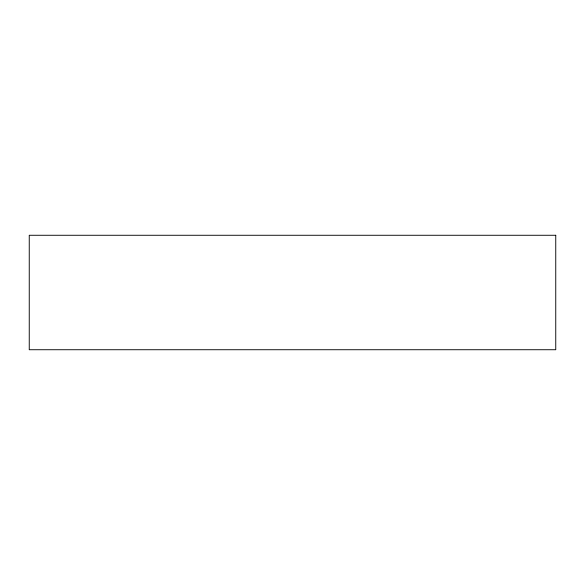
<?xml version="1.0" encoding="UTF-8"?>
<svg xmlns="http://www.w3.org/2000/svg" width="585" height="585" viewBox="0 0 585 585"><rect width="100%" height="100%" fill="white"/><g stroke="black" fill="none" stroke-linecap="round" stroke-linejoin="round"><path stroke-width="0.88" d="M555.75 235.272L29.25 235.272L29.25 349.728L555.75 349.728L555.75 235.272"/></g></svg>
